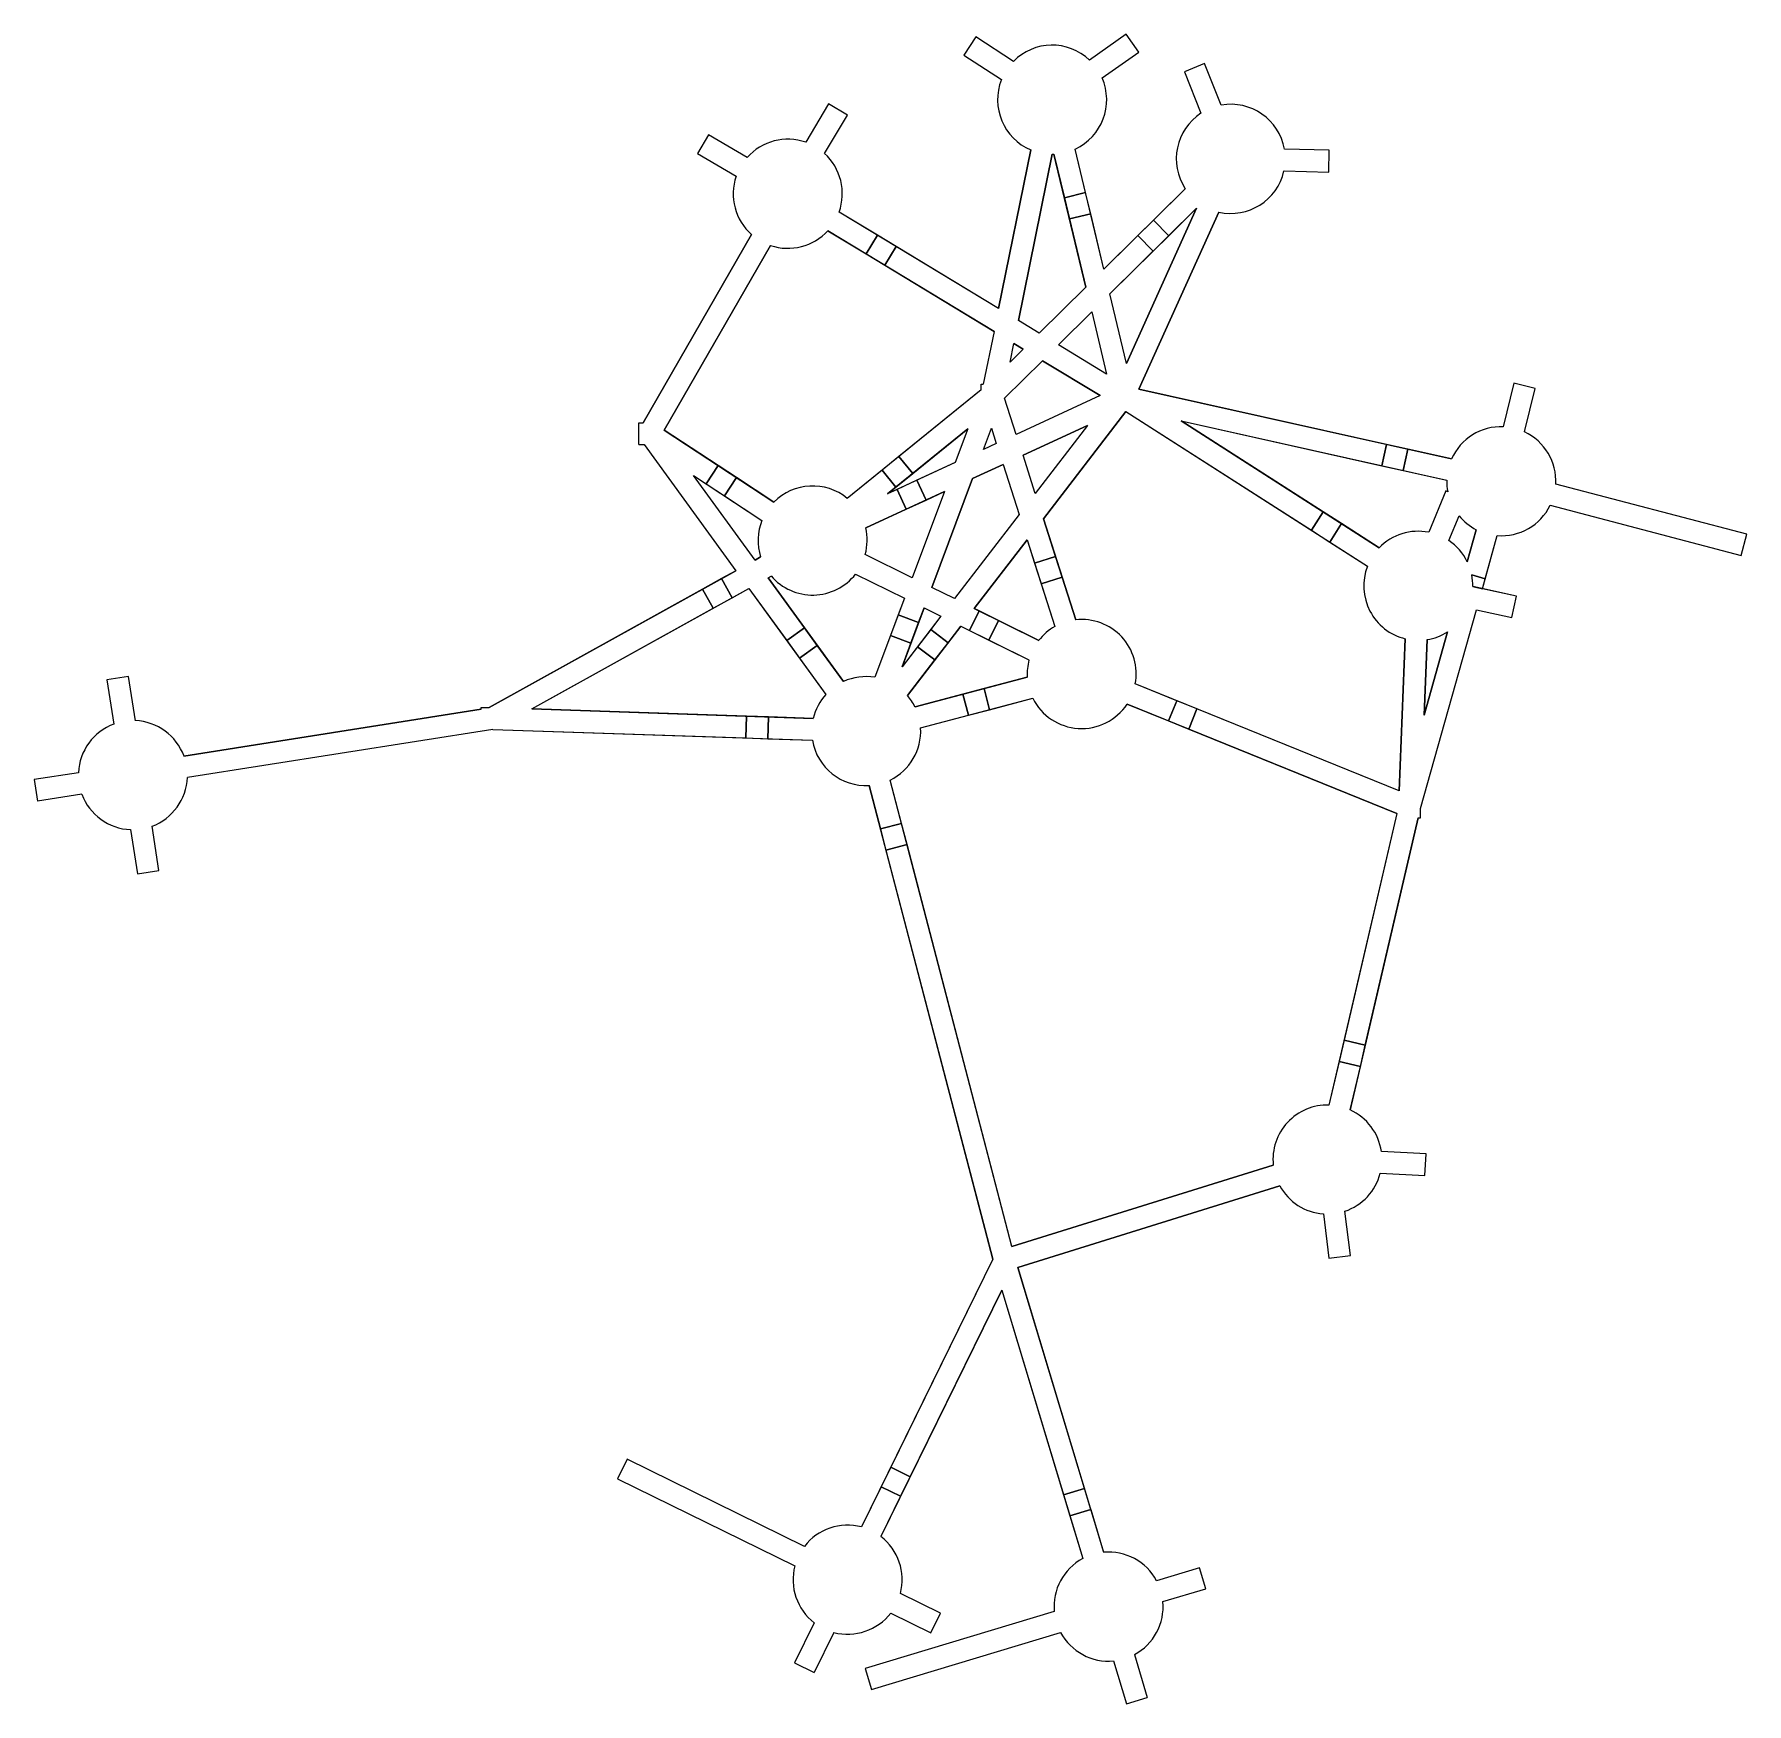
# Model space of a CAD drawing. Header units: metres. Extents: x -466 to 319, y -461 to 305.
import ezdxf

# ---------------------------------------------------------------- set-up
doc = ezdxf.new("R2010")
doc.units = ezdxf.units.M

msp = doc.modelspace()

# ---------------------------------------------------------------- linework, layer by layer
for p, q in [((-33.93, 303.43), (-39.4, 295.06)), ((-33.93, 303.43, 5), (-39.4, 295.06, 5)), ((-16.77, 292.21), (-33.93, 303.43)), ((-33.93, 303.43), (-33.93, 303.43, 5)), ((-16.77, 292.21, 5), (-33.93, 303.43, 5)), ((34.92, 304.63), (18.15, 292.83)), ((34.92, 304.63, 5), (18.15, 292.83, 5)), ((40.68, 296.46), (34.92, 304.63)), ((34.92, 304.63), (34.92, 304.63, 5)), ((40.68, 296.46, 5), (34.92, 304.63, 5)), ((-39.4, 295.06), (-22.23, 283.84)), ((-39.4, 295.06, 5), (-22.23, 283.84, 5)), ((-39.4, 295.06), (-39.4, 295.06, 5)), ((-16.77, 292.21, 5), (-16.77, 292.21)), ((18.15, 292.83, 5), (18.15, 292.83)), ((23.91, 284.65), (40.68, 296.46)), ((23.91, 284.65, 5), (40.68, 296.46, 5)), ((40.68, 296.46), (40.68, 296.46, 5)), ((70.93, 291.18), (61.64, 287.48)), ((70.93, 291.18, 5), (61.64, 287.48, 5)), ((78.51, 272.12), (70.93, 291.18)), ((70.93, 291.18), (70.93, 291.18, 5)), ((78.51, 272.12, 5), (70.93, 291.18, 5)), ((-22.23, 283.84, 5), (-22.23, 283.84)), ((23.91, 284.65, 5), (23.91, 284.65)), ((61.64, 287.48), (69.22, 268.43)), ((61.64, 287.48, 5), (69.22, 268.43, 5)), ((61.64, 287.48), (61.64, 287.48, 5)), ((-101.45, 272.74), (-111.94, 255.12)), ((-101.45, 272.74, 5), (-111.94, 255.12, 5)), ((-103.35, 250.01), (-92.86, 267.62)), ((-103.35, 250.01, 5), (-92.86, 267.62, 5)), ((-92.86, 267.62), (-101.45, 272.74)), ((-101.45, 272.74), (-101.45, 272.74, 5)), ((-92.86, 267.62, 5), (-101.45, 272.74, 5)), ((-92.86, 267.62), (-92.86, 267.62, 5)), ((69.22, 268.43, 5), (69.22, 268.43)), ((78.51, 272.12, 5), (78.51, 272.12)), ((-156.48, 258.57), (-161.53, 249.94)), ((-156.48, 258.57, 5), (-161.53, 249.94, 5)), ((-138.78, 248.21), (-156.48, 258.57)), ((-156.48, 258.57), (-156.48, 258.57, 5)), ((-138.78, 248.21, 5), (-156.48, 258.57, 5)), ((-111.94, 255.12, 5), (-111.94, 255.12)), ((-8.76, 251.62), (-23.52, 178.87)), ((-23.52, 178.87, 5), (-8.76, 251.62, 5)), ((-8.76, 251.62, 5), (-8.76, 251.62)), ((24.75, 196.99), (11.58, 251.98)), ((11.58, 251.98, 5), (11.58, 251.98)), ((16.36, 232.04, 5), (11.58, 251.98, 5)), ((128.03, 251.49), (107.53, 251.96)), ((107.53, 251.96, 5), (107.53, 251.96)), ((128.03, 251.49, 5), (107.53, 251.96, 5)), ((127.8, 241.49), (128.03, 251.49)), ((127.8, 241.49, 5), (128.03, 251.49, 5)), ((128.03, 251.49), (128.03, 251.49, 5)), ((-161.53, 249.94), (-143.84, 239.58)), ((-161.53, 249.94, 5), (-143.84, 239.58, 5)), ((-161.53, 249.94), (-161.53, 249.94, 5)), ((-138.78, 248.21, 5), (-138.78, 248.21)), ((-103.35, 250.01, 5), (-103.35, 250.01)), ((1.04, 249.63), (-14.43, 173.37)), ((-14.43, 173.37, 5), (1.04, 249.63, 5)), ((1.04, 249.63, 5), (1.04, 249.63)), ((16.44, 188.76), (1.85, 249.65)), ((1.85, 249.65, 5), (6.63, 229.71, 5)), ((1.85, 249.65, 5), (1.85, 249.65)), ((-143.84, 239.58, 5), (-143.84, 239.58)), ((107.3, 241.96), (127.8, 241.49)), ((107.3, 241.96, 5), (127.8, 241.49, 5)), ((107.3, 241.96, 5), (107.3, 241.96)), ((127.8, 241.49), (127.8, 241.49, 5)), ((6.63, 229.71, 5), (16.36, 232.04, 5)), ((16.36, 232.04, 2.5), (6.63, 229.71, 2.5)), ((6.63, 229.71, 2.5), (8.96, 219.98, 2.5)), ((6.63, 229.71, 2.5), (6.63, 229.71, 5)), ((16.36, 232.04, 2.5), (16.36, 232.04, 5)), ((18.69, 222.31, 2.5), (16.36, 232.04, 2.5)), ((24.75, 196.99), (62, 233.84)), ((62, 233.84, 5), (47.42, 219.42, 5)), ((62, 233.84, 5), (62, 233.84)), ((-23.52, 178.87), (-96.63, 223.11)), ((-96.63, 223.11, 5), (-96.63, 223.11)), ((-79.09, 212.49, 5), (-96.63, 223.11, 5)), ((18.69, 222.31, 5), (8.96, 219.98, 5)), ((8.96, 219.98, 2.5), (18.69, 222.31, 2.5)), ((8.96, 219.98, 5), (16.44, 188.76, 5)), ((8.96, 219.98, 2.5), (8.96, 219.98, 5)), ((18.69, 222.31, 2.5), (18.69, 222.31, 5)), ((24.75, 196.99, 5), (18.69, 222.31, 5)), ((27.48, 185.61), (67.25, 224.98)), ((67.25, 224.98), (35.1, 153.8)), ((35.1, 153.8, 5), (67.25, 224.98, 5)), ((77.4, 223.13), (40.73, 141.97)), ((40.73, 141.97, 5), (77.4, 223.13, 5)), ((54.45, 212.31, 5), (67.25, 224.98, 5)), ((67.25, 224.98, 5), (67.25, 224.98)), ((77.4, 223.13, 5), (77.4, 223.13)), ((-136.73, 212.79), (-186.39, 126.57)), ((-186.39, 126.57, 5), (-136.73, 212.79, 5)), ((-136.73, 212.79, 5), (-136.73, 212.79)), ((-25.63, 168.46), (-101.81, 214.56)), ((-101.81, 214.56, 5), (-84.26, 203.94, 5)), ((-101.81, 214.56, 5), (-101.81, 214.56)), ((-84.26, 203.94, 5), (-79.09, 212.49, 5)), ((-79.09, 212.49, 2.5), (-84.26, 203.94, 2.5)), ((-79.09, 212.49, 2.5), (-79.09, 212.49, 5)), ((-70.53, 207.32, 2.5), (-79.09, 212.49, 2.5)), ((40.31, 212.38, 5), (24.75, 196.99, 5)), ((47.42, 219.42, 2.5), (40.31, 212.38, 2.5)), ((40.31, 212.38, 2.5), (40.31, 212.38, 5)), ((47.35, 205.27, 5), (40.31, 212.38, 5)), ((40.31, 212.38, 2.5), (47.35, 205.27, 2.5)), ((47.35, 205.27, 2.5), (54.45, 212.31, 2.5)), ((47.42, 219.42, 2.5), (47.42, 219.42, 5)), ((47.42, 219.42, 5), (54.45, 212.31, 5)), ((54.45, 212.31, 2.5), (47.42, 219.42, 2.5)), ((54.45, 212.31, 2.5), (54.45, 212.31, 5)), ((-128.07, 207.8), (-176.81, 123.16)), ((-176.81, 123.16, 5), (-128.07, 207.8, 5)), ((-128.07, 207.8, 5), (-128.07, 207.8)), ((-70.53, 207.32, 5), (-75.71, 198.76, 5)), ((-75.71, 198.76, 2.5), (-70.53, 207.32, 2.5)), ((-70.53, 207.32, 2.5), (-70.53, 207.32, 5)), ((-23.52, 178.87, 5), (-70.53, 207.32, 5)), ((27.48, 185.61, 5), (47.35, 205.27, 5)), ((47.35, 205.27, 2.5), (47.35, 205.27, 5)), ((-84.26, 203.94, 2.5), (-84.26, 203.94, 5)), ((-84.26, 203.94, 2.5), (-75.71, 198.76, 2.5)), ((-75.71, 198.76, 5), (-25.63, 168.46, 5)), ((-75.71, 198.76, 2.5), (-75.71, 198.76, 5)), ((24.75, 196.99, 5), (24.75, 196.99)), ((-4.93, 167.61), (16.44, 188.76)), ((16.44, 188.76, 5), (-4.93, 167.61, 5)), ((16.44, 188.76), (16.44, 188.76, 5)), ((35.1, 153.8), (27.48, 185.61)), ((27.48, 185.61), (27.48, 185.61, 5)), ((35.1, 153.8, 5), (27.48, 185.61, 5)), ((-23.52, 178.87), (-23.52, 178.87, 5)), ((-4.93, 167.61), (-14.43, 173.37)), ((-14.43, 173.37, 5), (-14.43, 173.37)), ((-4.93, 167.61, 5), (-14.43, 173.37, 5)), ((3.9, 162.28), (19.17, 177.39)), ((3.9, 162.28, 5), (19.17, 177.39, 5)), ((19.17, 177.39), (25.99, 148.9)), ((19.17, 177.39, 5), (25.99, 148.9, 5)), ((19.17, 177.39, 5), (19.17, 177.39)), ((-25.63, 168.46), (-30.54, 144.28)), ((-25.63, 168.46, 5), (-30.54, 144.28, 5)), ((-25.63, 168.46, 5), (-25.63, 168.46)), ((-4.93, 167.61), (-4.93, 167.61, 5)), ((-18.28, 154.4), (-16.55, 162.96)), ((-18.28, 154.4, 5), (-16.55, 162.96, 5)), ((-12.25, 160.36), (-18.28, 154.4)), ((-12.25, 160.36, 5), (-18.28, 154.4, 5)), ((-12.25, 160.36), (-16.55, 162.96)), ((-16.55, 162.96), (-16.55, 162.96, 5)), ((-16.55, 162.96, 5), (-12.25, 160.36, 5)), ((-12.25, 160.36, 5), (-12.25, 160.36)), ((25.99, 148.9), (3.9, 162.28)), ((3.9, 162.28, 5), (3.9, 162.28)), ((25.99, 148.9, 5), (3.9, 162.28, 5)), ((-20.75, 137.88), (-3.43, 155.02)), ((-20.75, 137.88, 5), (-3.43, 155.02, 5)), ((-18.28, 154.4, 5), (-18.28, 154.4)), ((23.01, 139.02), (-3.43, 155.02)), ((-3.43, 155.02, 5), (23.01, 139.02, 5)), ((-3.43, 155.02), (-3.43, 155.02, 5)), ((35.1, 153.8), (35.1, 153.8, 5)), ((-31.45, 141.66), (-92.9, 91.89)), ((-31.45, 141.66, 5), (-69.19, 111.09, 5)), ((-31.45, 141.66), (-31.45, 144.28)), ((-31.45, 144.28), (-30.54, 144.28)), ((-31.45, 141.66, 5), (-31.45, 144.28, 5)), ((-31.45, 144.28), (-31.45, 144.28, 5)), ((-31.45, 144.28, 5), (-30.54, 144.28, 5)), ((-31.45, 141.66), (-31.45, 141.66, 5)), ((-30.54, 144.28), (-30.54, 144.28, 5)), ((25.99, 148.9), (25.99, 148.9, 5)), ((40.73, 141.97), (184.09, 109.98)), ((40.73, 141.97, 5), (40.73, 141.97)), ((154.31, 116.62, 5), (40.73, 141.97, 5)), ((212.65, 144.68), (207.82, 124.75)), ((212.65, 144.68, 5), (207.82, 124.75, 5)), ((222.37, 142.32), (212.65, 144.68)), ((212.65, 144.68), (212.65, 144.68, 5)), ((222.37, 142.32, 5), (212.65, 144.68, 5)), ((217.54, 122.39), (222.37, 142.32)), ((217.54, 122.39, 5), (222.37, 142.32, 5)), ((222.37, 142.32), (222.37, 142.32, 5)), ((-15.42, 121.25), (-20.75, 137.88)), ((-20.75, 137.88), (-20.75, 137.88, 5)), ((-15.42, 121.25, 5), (-20.75, 137.88, 5)), ((23.01, 139.02), (-15.42, 121.25)), ((23.01, 139.02, 5), (-15.42, 121.25, 5)), ((23.01, 139.02, 5), (23.01, 139.02)), ((-188.5, 126.57), (-186.39, 126.57)), ((-188.5, 116.57), (-188.5, 126.57)), ((-188.5, 126.57, 5), (-186.39, 126.57, 5)), ((-188.5, 126.57), (-188.5, 126.57, 5)), ((-188.5, 116.57, 5), (-188.5, 126.57, 5)), ((-186.39, 126.57), (-186.39, 126.57, 5)), ((34.81, 131.74), (-3.01, 82.58)), ((-3.01, 82.58, 5), (34.81, 131.74, 5)), ((34.81, 131.74), (145.53, 60.84)), ((34.81, 131.74), (34.81, 131.74, 5)), ((34.81, 131.74, 5), (119.84, 77.29, 5)), ((60.15, 127.39), (181.91, 100.22)), ((60.15, 127.39), (150.92, 69.26)), ((60.15, 127.39, 5), (152.13, 106.86, 5)), ((60.15, 127.39, 5), (60.15, 127.39)), ((125.24, 85.71, 5), (60.15, 127.39, 5)), ((-176.81, 123.16), (-126.53, 90.2)), ((-152.04, 106.92, 5), (-176.81, 123.16, 5)), ((-176.81, 123.16, 5), (-176.81, 123.16)), ((-37.59, 123.82), (-74.44, 93.97)), ((-62.9, 103.32, 5), (-37.59, 123.82, 5)), ((-37.59, 123.82), (-43.4, 108.32)), ((-37.59, 123.82, 5), (-43.4, 108.32, 5)), ((-37.59, 123.82, 5), (-37.59, 123.82)), ((-30.48, 114.29), (-26.82, 124.05)), ((-30.48, 114.29, 5), (-26.82, 124.05, 5)), ((-26.82, 124.05), (-24.57, 117.03)), ((-26.82, 124.05, 5), (-26.82, 124.05)), ((-26.82, 124.05, 5), (-24.57, 117.03, 5)), ((-15.42, 121.25, 5), (-15.42, 121.25)), ((17.28, 125.35), (-12.34, 111.66)), ((-12.34, 111.66, 5), (17.28, 125.35, 5)), ((17.28, 125.35), (-6.72, 94.15)), ((17.28, 125.35, 5), (-6.72, 94.15, 5)), ((17.28, 125.35, 5), (17.28, 125.35)), ((207.82, 124.75, 5), (207.82, 124.75)), ((217.54, 122.39, 5), (217.54, 122.39)), ((-188.5, 116.57), (-186.05, 116.57)), ((-188.5, 116.57), (-188.5, 116.57, 5)), ((-188.5, 116.57, 5), (-186.05, 116.57, 5)), ((-186.05, 116.57), (-143.96, 58.77)), ((-186.05, 116.57), (-186.05, 116.57, 5)), ((-186.05, 116.57, 5), (-143.96, 58.77, 5)), ((-69.19, 111.09, 2.5), (-76.96, 104.8, 2.5)), ((-69.19, 111.09, 2.5), (-69.19, 111.09, 5)), ((-69.19, 111.09, 5), (-62.9, 103.32, 5)), ((-62.9, 103.32, 2.5), (-69.19, 111.09, 2.5)), ((-24.57, 117.03), (-30.48, 114.29)), ((-24.57, 117.03, 5), (-30.48, 114.29, 5)), ((-30.48, 114.29, 5), (-30.48, 114.29)), ((-24.57, 117.03), (-24.57, 117.03, 5)), ((-6.72, 94.15), (-12.34, 111.66)), ((-12.34, 111.66), (-12.34, 111.66, 5)), ((-6.72, 94.15, 5), (-12.34, 111.66, 5)), ((152.13, 106.86, 5), (154.31, 116.62, 5)), ((154.31, 116.62, 2.5), (152.13, 106.86, 2.5)), ((154.31, 116.62, 2.5), (154.31, 116.62, 5)), ((164.07, 114.45, 2.5), (154.31, 116.62, 2.5)), ((161.89, 104.69, 2.5), (164.07, 114.45, 2.5)), ((164.07, 114.45, 5), (161.89, 104.69, 5)), ((164.07, 114.45, 2.5), (164.07, 114.45, 5)), ((184.09, 109.98, 5), (164.07, 114.45, 5)), ((184.09, 109.98, 5), (184.09, 109.98)), ((-135.16, 63.66), (-163.34, 102.37)), ((-163.34, 102.37), (-132.01, 81.83)), ((-163.34, 102.37), (-163.34, 102.37, 5)), ((-135.16, 63.66, 5), (-163.34, 102.37, 5)), ((-163.34, 102.37, 5), (-157.52, 98.56, 5)), ((-157.52, 98.56, 5), (-152.04, 106.92, 5)), ((-152.04, 106.92, 2.5), (-157.52, 98.56, 2.5)), ((-152.04, 106.92, 2.5), (-152.04, 106.92, 5)), ((-143.68, 101.44, 2.5), (-152.04, 106.92, 2.5)), ((-76.96, 104.8, 5), (-92.9, 91.89, 5)), ((-76.96, 104.8, 2.5), (-76.96, 104.8, 5)), ((-70.67, 97.03, 5), (-76.96, 104.8, 5)), ((-76.96, 104.8, 2.5), (-70.67, 97.03, 2.5)), ((-43.4, 108.32), (-74.44, 93.97)), ((-70.67, 97.03, 2.5), (-62.9, 103.32, 2.5)), ((-62.9, 103.32, 2.5), (-62.9, 103.32, 5)), ((-43.4, 108.32, 5), (-60.96, 100.2, 5)), ((-43.4, 108.32), (-43.4, 108.32, 5)), ((-21.49, 107.43), (-35.48, 100.97)), ((-35.48, 100.97, 5), (-21.49, 107.43, 5)), ((-21.49, 107.43), (-14.14, 84.52)), ((-21.49, 107.43, 5), (-21.49, 107.43)), ((-21.49, 107.43, 5), (-14.14, 84.52, 5)), ((152.13, 106.86, 2.5), (161.89, 104.69, 2.5)), ((152.13, 106.86, 2.5), (152.13, 106.86, 5)), ((161.89, 104.69, 5), (181.91, 100.22, 5)), ((161.89, 104.69, 2.5), (161.89, 104.69, 5)), ((-157.52, 98.56, 2.5), (-149.16, 93.08, 2.5)), ((-157.52, 98.56, 2.5), (-157.52, 98.56, 5)), ((-143.68, 101.44, 5), (-149.16, 93.08, 5)), ((-149.16, 93.08, 2.5), (-143.68, 101.44, 2.5)), ((-143.68, 101.44, 2.5), (-143.68, 101.44, 5)), ((-126.53, 90.2, 5), (-143.68, 101.44, 5)), ((-48.4, 94.99), (-84.45, 78.33)), ((-74.44, 93.97, 5), (-70.67, 97.03, 5)), ((-70.04, 96.01, 5), (-74.44, 93.97, 5)), ((-70.67, 97.03, 2.5), (-70.67, 97.03, 5)), ((-60.96, 100.2, 2.5), (-70.04, 96.01, 2.5)), ((-70.04, 96.01, 2.5), (-70.04, 96.01, 5)), ((-65.84, 86.93, 5), (-70.04, 96.01, 5)), ((-70.04, 96.01, 2.5), (-65.84, 86.93, 2.5)), ((-48.4, 94.99), (-63.18, 55.56)), ((-48.4, 94.99, 5), (-63.18, 55.56, 5)), ((-60.96, 100.2, 2.5), (-60.96, 100.2, 5)), ((-60.96, 100.2, 5), (-56.76, 91.13, 5)), ((-56.76, 91.13, 2.5), (-60.96, 100.2, 2.5)), ((-56.76, 91.13, 5), (-48.4, 94.99, 5)), ((-35.48, 100.97), (-54.18, 51.09)), ((-54.18, 51.09, 5), (-35.48, 100.97, 5)), ((-48.4, 94.99, 5), (-48.4, 94.99)), ((-35.48, 100.97), (-35.48, 100.97, 5)), ((181.47, 95.32), (173.62, 76.38)), ((181.47, 95.32, 5), (173.62, 76.38, 5)), ((182.37, 94.95), (181.47, 95.32)), ((181.47, 95.32), (181.47, 95.32, 5)), ((182.37, 94.95, 5), (181.47, 95.32, 5)), ((181.91, 100.22, 5), (181.91, 100.22)), ((182.37, 94.95, 5), (182.37, 94.95)), ((319.42, 75.45), (231.87, 98.39)), ((231.87, 98.39, 5), (231.87, 98.39)), ((319.42, 75.45, 5), (231.87, 98.39, 5)), ((-149.16, 93.08, 5), (-132.01, 81.83, 5)), ((-149.16, 93.08, 2.5), (-149.16, 93.08, 5)), ((-126.53, 90.2, 5), (-126.53, 90.2)), ((-92.9, 91.89, 5), (-92.9, 91.89)), ((-84.45, 78.33, 5), (-65.84, 86.93, 5)), ((-74.44, 93.97), (-74.44, 93.97, 5)), ((-65.84, 86.93, 2.5), (-56.76, 91.13, 2.5)), ((-65.84, 86.93, 2.5), (-65.84, 86.93, 5)), ((-56.76, 91.13, 2.5), (-56.76, 91.13, 5)), ((-6.72, 94.15, 5), (-6.72, 94.15)), ((229.33, 88.72), (316.88, 65.78)), ((229.33, 88.72, 5), (316.88, 65.78, 5)), ((229.33, 88.72, 5), (229.33, 88.72)), ((-132.01, 81.83, 5), (-132.01, 81.83)), ((-14.14, 84.52), (-43.81, 45.95)), ((-14.14, 84.52, 5), (-43.81, 45.95, 5)), ((-14.14, 84.52), (-14.14, 84.52, 5)), ((-3.01, 82.58), (11.84, 36.28)), ((-3.01, 82.58), (-3.01, 82.58, 5)), ((2.52, 65.32, 5), (-3.01, 82.58, 5)), ((119.84, 77.29, 5), (125.24, 85.71, 5)), ((125.24, 85.71, 2.5), (119.84, 77.29, 2.5)), ((125.24, 85.71, 2.5), (125.24, 85.71, 5)), ((133.66, 80.32, 2.5), (125.24, 85.71, 2.5)), ((133.66, 80.32, 5), (128.26, 71.9, 5)), ((128.26, 71.9, 2.5), (133.66, 80.32, 2.5)), ((133.66, 80.32, 2.5), (133.66, 80.32, 5)), ((150.92, 69.26, 5), (133.66, 80.32, 5)), ((182.85, 72.55), (187.57, 83.92)), ((182.85, 72.55, 5), (187.57, 83.92, 5)), ((187.57, 83.92, 5), (187.57, 83.92)), ((-84.45, 78.33, 5), (-84.45, 78.33)), ((-10.42, 72.94), (-34.67, 41.42)), ((-34.67, 41.42, 5), (-10.42, 72.94, 5)), ((-10.42, 72.94), (2.32, 33.22)), ((-10.42, 72.94, 5), (-7, 62.27, 5)), ((-10.42, 72.94, 5), (-10.42, 72.94)), ((119.84, 77.29, 2.5), (128.26, 71.9, 2.5)), ((119.84, 77.29, 2.5), (119.84, 77.29, 5)), ((128.26, 71.9, 5), (145.53, 60.84, 5)), ((128.26, 71.9, 2.5), (128.26, 71.9, 5)), ((173.62, 76.38, 5), (173.62, 76.38)), ((182.85, 72.55, 5), (182.85, 72.55)), ((191.31, 62.84), (195.45, 77.54)), ((195.45, 77.54, 5), (191.31, 62.84, 5)), ((195.45, 77.54, 5), (195.45, 77.54)), ((198.22, 50.51), (205.07, 74.83)), ((199.51, 55.1, 5), (205.07, 74.83, 5)), ((205.07, 74.83, 5), (205.07, 74.83)), ((316.88, 65.78), (319.42, 75.45)), ((316.88, 65.78, 5), (319.42, 75.45, 5)), ((319.42, 75.45), (319.42, 75.45, 5)), ((-135.16, 63.66), (-132.63, 65.07)), ((-132.63, 65.07, 5), (-135.16, 63.66, 5)), ((-135.16, 63.66, 5), (-135.16, 63.66)), ((-132.63, 65.07, 5), (-132.63, 65.07)), ((-63.18, 55.56), (-84.62, 66.18)), ((-84.62, 66.18, 5), (-84.62, 66.18)), ((-63.18, 55.56, 5), (-84.62, 66.18, 5)), ((-7, 62.27, 5), (2.52, 65.32, 5)), ((2.52, 65.32, 2.5), (-7, 62.27, 2.5)), ((2.52, 65.32, 2.5), (2.52, 65.32, 5)), ((5.58, 55.8, 2.5), (2.52, 65.32, 2.5)), ((150.92, 69.26, 5), (150.92, 69.26)), ((191.31, 62.84, 5), (191.31, 62.84)), ((316.88, 65.78), (316.88, 65.78, 5)), ((-256.98, -3.98), (-143.96, 58.77)), ((-150.55, 55.11, 2.5), (-159.3, 50.26, 2.5)), ((-143.96, 58.77, 5), (-150.55, 55.11, 5)), ((-150.55, 55.11, 2.5), (-150.55, 55.11, 5)), ((-150.55, 55.11, 5), (-145.7, 46.37, 5)), ((-145.7, 46.37, 2.5), (-150.55, 55.11, 2.5)), ((-143.96, 58.77), (-143.96, 58.77, 5)), ((-129.22, 55.52), (-127.77, 56.32)), ((-129.22, 55.52, 5), (-127.77, 56.32, 5)), ((-129.22, 55.52), (-94.59, 7.96)), ((-129.22, 55.52), (-129.22, 55.52, 5)), ((-112.55, 32.62, 5), (-129.22, 55.52, 5)), ((-127.77, 56.32, 5), (-127.77, 56.32)), ((-89.06, 57.23), (-66.71, 46.14)), ((-89.06, 57.23, 5), (-66.71, 46.14, 5)), ((-89.06, 57.23, 5), (-89.06, 57.23)), ((-63.18, 55.56, 5), (-63.18, 55.56)), ((-7, 62.27, 2.5), (-3.94, 52.75, 2.5)), ((-7, 62.27, 2.5), (-7, 62.27, 5)), ((5.58, 55.8, 5), (-3.94, 52.75, 5)), ((-3.94, 52.75, 2.5), (5.58, 55.8, 2.5)), ((5.58, 55.8, 2.5), (5.58, 55.8, 5)), ((11.84, 36.28, 5), (5.58, 55.8, 5)), ((145.53, 60.84, 5), (145.53, 60.84)), ((193.35, 56.83, 5), (199.51, 55.1, 5)), ((193.35, 56.83, 5), (193.35, 56.83, 2.5)), ((199.51, 55.1, 2.5), (193.35, 56.83, 2.5)), ((198.22, 50.51, 2.5), (199.51, 55.1, 2.5)), ((199.51, 55.1, 2.5), (199.51, 55.1, 5)), ((-159.3, 50.26, 5), (-256.98, -3.98, 5)), ((-237.49, -4.59), (-138.03, 50.63)), ((-159.3, 50.26, 2.5), (-159.3, 50.26, 5)), ((-154.44, 41.52, 5), (-159.3, 50.26, 5)), ((-159.3, 50.26, 2.5), (-154.44, 41.52, 2.5)), ((-145.7, 46.37, 5), (-138.03, 50.63, 5)), ((-138.03, 50.63), (-102.68, 2.07)), ((-138.03, 50.63, 5), (-120.63, 26.73, 5)), ((-138.03, 50.63, 5), (-138.03, 50.63)), ((-43.81, 45.95), (-54.18, 51.09)), ((-54.18, 51.09), (-54.18, 51.09, 5)), ((-43.81, 45.95, 5), (-54.18, 51.09, 5)), ((-3.94, 52.75, 5), (2.32, 33.22, 5)), ((-3.94, 52.75, 2.5), (-3.94, 52.75, 5)), ((193.85, 51.47, 2.5), (198.22, 50.51, 2.5)), ((193.85, 51.47, 5), (193.85, 51.47, 2.5)), ((213.88, 47.07, 5), (193.85, 51.47, 5)), ((213.88, 47.07), (198.22, 50.51)), ((198.22, 50.51), (198.22, 50.51, 2.5)), ((-237.49, -4.59, 5), (-154.44, 41.52, 5)), ((-154.44, 41.52, 2.5), (-145.7, 46.37, 2.5)), ((-154.44, 41.52, 2.5), (-154.44, 41.52, 5)), ((-145.7, 46.37, 2.5), (-145.7, 46.37, 5)), ((-66.71, 46.14), (-80.3, 9.91)), ((-66.71, 46.14, 5), (-69.59, 38.47, 5)), ((-57.71, 41.68), (-67.8, 14.76)), ((-66.71, 46.14), (-66.71, 46.14, 5)), ((-60.23, 34.96, 5), (-57.71, 41.68, 5)), ((-57.71, 41.68), (-50.02, 37.87)), ((-57.71, 41.68, 5), (-57.71, 41.68)), ((-57.71, 41.68, 5), (-50.02, 37.87, 5)), ((-43.81, 45.95, 5), (-43.81, 45.95)), ((-36.93, 31.38, 5), (-32.49, 40.34, 5)), ((-32.49, 40.34, 2.5), (-36.93, 31.38, 2.5)), ((-34.67, 41.42), (-5.16, 26.78)), ((-34.67, 41.42), (-34.67, 41.42, 5)), ((-32.49, 40.34, 5), (-34.67, 41.42, 5)), ((-32.49, 40.34, 2.5), (-32.49, 40.34, 5)), ((-23.53, 35.89, 2.5), (-32.49, 40.34, 2.5)), ((169.85, -50.2), (195.5, 40.87)), ((169.85, -50.2, 5), (195.5, 40.87, 5)), ((195.5, 40.87), (211.74, 37.3)), ((195.5, 40.87, 5), (211.74, 37.3, 5)), ((195.5, 40.87, 5), (195.5, 40.87)), ((211.74, 37.3), (213.88, 47.07)), ((211.74, 37.3, 5), (213.88, 47.07, 5)), ((213.88, 47.07), (213.88, 47.07, 5)), ((-120.63, 26.73, 5), (-112.55, 32.62, 5)), ((-112.55, 32.62, 2.5), (-120.63, 26.73, 2.5)), ((-112.55, 32.62, 2.5), (-112.55, 32.62, 5)), ((-106.66, 24.54, 2.5), (-112.55, 32.62, 2.5)), ((-69.59, 38.47, 2.5), (-73.1, 29.11, 2.5)), ((-69.59, 38.47, 2.5), (-69.59, 38.47, 5)), ((-69.59, 38.47, 5), (-60.23, 34.96, 5)), ((-60.23, 34.96, 2.5), (-69.59, 38.47, 2.5)), ((-50.02, 37.87), (-67.8, 14.76)), ((-40.89, 33.34), (-65.32, 1.58)), ((-63.74, 25.6, 2.5), (-60.23, 34.96, 2.5)), ((-54.64, 31.86, 2.5), (-60.74, 23.93, 2.5)), ((-60.23, 34.96, 2.5), (-60.23, 34.96, 5)), ((-50.02, 37.87, 5), (-54.64, 31.86, 5)), ((-54.64, 31.86, 2.5), (-54.64, 31.86, 5)), ((-54.64, 31.86, 5), (-46.72, 25.76, 5)), ((-46.72, 25.76, 2.5), (-54.64, 31.86, 2.5)), ((-50.02, 37.87), (-50.02, 37.87, 5)), ((-46.72, 25.76, 5), (-40.89, 33.34, 5)), ((-40.89, 33.34), (-9.6, 17.83)), ((-40.89, 33.34, 5), (-36.93, 31.38, 5)), ((-40.89, 33.34, 5), (-40.89, 33.34)), ((-23.53, 35.89, 5), (-27.97, 26.93, 5)), ((-27.97, 26.93, 2.5), (-23.53, 35.89, 2.5)), ((-23.53, 35.89, 2.5), (-23.53, 35.89, 5)), ((-5.16, 26.78, 5), (-23.53, 35.89, 5)), ((2.32, 33.22, 5), (2.32, 33.22)), ((11.84, 36.28, 5), (11.84, 36.28)), ((211.74, 37.3), (211.74, 37.3, 5)), ((-120.63, 26.73, 2.5), (-114.75, 18.65, 2.5)), ((-120.63, 26.73, 2.5), (-120.63, 26.73, 5)), ((-106.66, 24.54, 5), (-114.75, 18.65, 5)), ((-114.75, 18.65, 2.5), (-106.66, 24.54, 2.5)), ((-106.66, 24.54, 2.5), (-106.66, 24.54, 5)), ((-94.59, 7.96, 5), (-106.66, 24.54, 5)), ((-73.1, 29.11, 5), (-80.3, 9.91, 5)), ((-73.1, 29.11, 2.5), (-73.1, 29.11, 5)), ((-63.74, 25.6, 5), (-73.1, 29.11, 5)), ((-73.1, 29.11, 2.5), (-63.74, 25.6, 2.5)), ((-67.8, 14.76, 5), (-63.74, 25.6, 5)), ((-60.74, 23.93, 5), (-67.8, 14.76, 5)), ((-63.74, 25.6, 2.5), (-63.74, 25.6, 5)), ((-60.74, 23.93, 2.5), (-60.74, 23.93, 5)), ((-52.82, 17.84, 5), (-60.74, 23.93, 5)), ((-60.74, 23.93, 2.5), (-52.82, 17.84, 2.5)), ((-52.82, 17.84, 2.5), (-46.72, 25.76, 2.5)), ((-46.72, 25.76, 2.5), (-46.72, 25.76, 5)), ((-36.93, 31.38, 2.5), (-27.97, 26.93, 2.5)), ((-36.93, 31.38, 2.5), (-36.93, 31.38, 5)), ((-27.97, 26.93, 5), (-9.6, 17.83, 5)), ((-27.97, 26.93, 2.5), (-27.97, 26.93, 5)), ((-5.16, 26.78, 5), (-5.16, 26.78)), ((162.89, 27.56), (160.13, -42.2)), ((160.13, -42.2, 5), (162.89, 27.56, 5)), ((162.89, 27.56, 5), (162.89, 27.56)), ((171.52, -7.39), (182.26, 30.74)), ((182.26, 30.74, 5), (171.52, -7.39, 5)), ((172.88, 27.17), (171.52, -7.39)), ((171.52, -7.39, 5), (172.88, 27.17, 5)), ((172.88, 27.17, 5), (172.88, 27.17)), ((182.26, 30.74, 5), (182.26, 30.74)), ((-114.75, 18.65, 5), (-102.68, 2.07, 5)), ((-114.75, 18.65, 2.5), (-114.75, 18.65, 5)), ((-65.32, 1.58, 5), (-52.82, 17.84, 5)), ((-52.82, 17.84, 2.5), (-52.82, 17.84, 5)), ((-9.6, 17.83, 5), (-9.6, 17.83)), ((-422.42, 10.28), (-432.29, 8.72)), ((-422.42, 10.28, 5), (-432.29, 8.72, 5)), ((-432.29, 8.72), (-429.1, -11.53)), ((-432.29, 8.72), (-432.29, 8.72, 5)), ((-432.29, 8.72, 5), (-429.1, -11.53, 5)), ((-419.22, -9.98), (-422.42, 10.28)), ((-422.42, 10.28), (-422.42, 10.28, 5)), ((-419.22, -9.98, 5), (-422.42, 10.28, 5)), ((-94.59, 7.96, 5), (-94.59, 7.96)), ((-80.3, 9.91, 5), (-80.3, 9.91)), ((-67.8, 14.76), (-67.8, 14.76, 5)), ((-61.82, -3.67), (-10.39, 9.98)), ((-10.39, 9.98, 5), (-30.21, 4.72, 5)), ((-10.39, 9.98, 5), (-10.39, 9.98)), ((-102.68, 2.07, 5), (-102.68, 2.07)), ((-65.32, 1.58, 5), (-65.32, 1.58)), ((-39.88, 2.15, 5), (-61.82, -3.67, 5)), ((-59.26, -13.33), (-7.83, 0.31)), ((-30.21, 4.72, 2.5), (-39.88, 2.15, 2.5)), ((-39.88, 2.15, 2.5), (-39.88, 2.15, 5)), ((-37.31, -7.51, 5), (-39.88, 2.15, 5)), ((-39.88, 2.15, 2.5), (-37.31, -7.51, 2.5)), ((-30.21, 4.72, 2.5), (-30.21, 4.72, 5)), ((-30.21, 4.72, 5), (-27.65, -4.95, 5)), ((-27.65, -4.95, 2.5), (-30.21, 4.72, 2.5)), ((-27.65, -4.95, 5), (-7.83, 0.31, 5)), ((-7.83, 0.31, 5), (-7.83, 0.31)), ((160.13, -42.2), (39.14, 6.85)), ((39.14, 6.85, 5), (39.14, 6.85)), ((58.15, -0.85, 5), (39.14, 6.85, 5)), ((-396.93, -26.2), (-260.69, -4.71)), ((-260.69, -4.71, 5), (-396.93, -26.2, 5)), ((-260.69, -3.98), (-256.98, -3.98)), ((-260.69, -4.71), (-260.69, -3.98)), ((-260.69, -3.98, 5), (-256.98, -3.98, 5)), ((-260.69, -3.98), (-260.69, -3.98, 5)), ((-260.69, -4.71, 5), (-260.69, -3.98, 5)), ((-260.69, -4.71), (-260.69, -4.71, 5)), ((-256.98, -3.98), (-256.98, -3.98, 5)), ((-237.49, -4.59), (-108.53, -8.96)), ((-237.49, -4.59), (-237.49, -4.59, 5)), ((-139.02, -7.93, 5), (-237.49, -4.59, 5)), ((-61.82, -3.67, 5), (-61.82, -3.67)), ((-59.26, -13.33, 5), (-37.31, -7.51, 5)), ((-37.31, -7.51, 2.5), (-27.65, -4.95, 2.5)), ((-37.31, -7.51, 2.5), (-37.31, -7.51, 5)), ((-27.65, -4.95, 2.5), (-27.65, -4.95, 5)), ((159.01, -52.53), (35.39, -2.41)), ((35.39, -2.41, 5), (35.39, -2.41)), ((35.39, -2.41, 5), (54.39, -10.12, 5)), ((54.39, -10.12, 5), (58.15, -0.85, 5)), ((58.15, -0.85, 2.5), (54.39, -10.12, 2.5)), ((58.15, -0.85, 2.5), (58.15, -0.85, 5)), ((67.41, -4.61, 2.5), (58.15, -0.85, 2.5)), ((67.41, -4.61, 5), (63.66, -13.87, 5)), ((63.66, -13.87, 2.5), (67.41, -4.61, 2.5)), ((67.41, -4.61, 2.5), (67.41, -4.61, 5)), ((160.13, -42.2, 5), (67.41, -4.61, 5)), ((171.52, -7.39, 5), (171.52, -7.39)), ((-429.1, -11.53, 5), (-429.1, -11.53)), ((-419.22, -9.98, 5), (-419.22, -9.98)), ((-255.38, -13.99), (-395.37, -36.07)), ((-255.38, -13.99, 5), (-395.37, -36.07, 5)), ((-255.38, -13.99), (-108.87, -18.95)), ((-255.38, -13.99), (-255.38, -13.99, 5)), ((-255.38, -13.99, 5), (-139.35, -17.92, 5)), ((-139.35, -17.92, 5), (-139.02, -7.93, 5)), ((-139.02, -7.93, 2.5), (-139.35, -17.92, 2.5)), ((-139.02, -7.93, 2.5), (-139.02, -7.93, 5)), ((-129.02, -8.26, 2.5), (-139.02, -7.93, 2.5)), ((-129.02, -8.26, 5), (-129.36, -18.26, 5)), ((-129.36, -18.26, 2.5), (-129.02, -8.26, 2.5)), ((-129.02, -8.26, 2.5), (-129.02, -8.26, 5)), ((-108.53, -8.96, 5), (-129.02, -8.26, 5)), ((-108.53, -8.96, 5), (-108.53, -8.96)), ((-59.26, -13.33, 5), (-59.26, -13.33)), ((54.39, -10.12, 2.5), (63.66, -13.87, 2.5)), ((54.39, -10.12, 2.5), (54.39, -10.12, 5)), ((63.66, -13.87, 5), (159.01, -52.53, 5)), ((63.66, -13.87, 2.5), (63.66, -13.87, 5)), ((-139.35, -17.92, 2.5), (-129.36, -18.26, 2.5)), ((-139.35, -17.92, 2.5), (-139.35, -17.92, 5)), ((-129.36, -18.26, 5), (-108.87, -18.95, 5)), ((-129.36, -18.26, 2.5), (-129.36, -18.26, 5)), ((-108.87, -18.95, 5), (-108.87, -18.95)), ((-396.93, -26.2, 5), (-396.93, -26.2)), ((-445.32, -33.83), (-465.57, -37.02)), ((-445.32, -33.83, 5), (-465.57, -37.02, 5)), ((-465.57, -37.02), (-464.02, -46.9)), ((-465.57, -37.02), (-465.57, -37.02, 5)), ((-465.57, -37.02, 5), (-464.02, -46.9, 5)), ((-445.32, -33.83, 5), (-445.32, -33.83)), ((-395.37, -36.07, 5), (-395.37, -36.07)), ((-17.39, -250.98), (-73.19, -37.22)), ((-73.19, -37.22, 5), (-73.19, -37.22)), ((-68.01, -57.06, 5), (-73.19, -37.22, 5)), ((-443.76, -43.71), (-464.02, -46.9)), ((-443.76, -43.71, 5), (-464.02, -46.9, 5)), ((-464.02, -46.9), (-464.02, -46.9, 5)), ((-443.76, -43.71, 5), (-443.76, -43.71)), ((-26.21, -256.78), (-82.87, -39.75)), ((-82.87, -39.75, 5), (-82.87, -39.75)), ((-82.87, -39.75, 5), (-77.69, -59.59, 5)), ((160.13, -42.2), (160.13, -42.2, 5)), ((159.01, -52.53), (127.91, -186.15)), ((159.01, -52.53, 5), (134.83, -156.44, 5)), ((168.82, -54.5), (137.65, -188.42)), ((144.57, -158.71, 5), (168.82, -54.5, 5)), ((159.01, -52.53), (159.01, -52.53, 5)), ((168.82, -54.5), (169.85, -54.5)), ((168.82, -54.5, 5), (169.85, -54.5, 5)), ((168.82, -54.5, 5), (168.82, -54.5)), ((169.85, -54.5), (169.85, -50.2)), ((169.85, -50.2, 5), (169.85, -50.2)), ((169.85, -54.5, 5), (169.85, -50.2, 5)), ((169.85, -54.5), (169.85, -54.5, 5)), ((-421.47, -59.93), (-418.27, -80.18)), ((-421.47, -59.93, 5), (-421.47, -59.93)), ((-421.47, -59.93, 5), (-418.27, -80.18, 5)), ((-408.39, -78.62), (-411.59, -58.37)), ((-411.59, -58.37, 5), (-411.59, -58.37)), ((-408.39, -78.62, 5), (-411.59, -58.37, 5)), ((-77.69, -59.59, 5), (-68.01, -57.06, 5)), ((-68.01, -57.06, 2.5), (-77.69, -59.59, 2.5)), ((-77.69, -59.59, 2.5), (-75.16, -69.26, 2.5)), ((-77.69, -59.59, 2.5), (-77.69, -59.59, 5)), ((-68.01, -57.06, 2.5), (-68.01, -57.06, 5)), ((-65.49, -66.74, 2.5), (-68.01, -57.06, 2.5)), ((-65.49, -66.74, 5), (-75.16, -69.26, 5)), ((-75.16, -69.26, 2.5), (-65.49, -66.74, 2.5)), ((-75.16, -69.26, 5), (-26.21, -256.78, 5)), ((-75.16, -69.26, 2.5), (-75.16, -69.26, 5)), ((-65.49, -66.74, 2.5), (-65.49, -66.74, 5)), ((-17.39, -250.98, 5), (-65.49, -66.74, 5)), ((-418.27, -80.18), (-408.39, -78.62)), ((-418.27, -80.18, 5), (-408.39, -78.62, 5)), ((-418.27, -80.18), (-418.27, -80.18, 5)), ((-408.39, -78.62), (-408.39, -78.62, 5)), ((134.83, -156.44, 2.5), (132.56, -166.18, 2.5)), ((134.83, -156.44, 2.5), (134.83, -156.44, 5)), ((134.83, -156.44, 5), (144.57, -158.71, 5)), ((144.57, -158.71, 2.5), (134.83, -156.44, 2.5)), ((142.3, -168.45, 2.5), (144.57, -158.71, 2.5)), ((144.57, -158.71, 2.5), (144.57, -158.71, 5)), ((132.56, -166.18, 5), (127.91, -186.15, 5)), ((132.56, -166.18, 2.5), (132.56, -166.18, 5)), ((142.3, -168.45, 5), (132.56, -166.18, 5)), ((132.56, -166.18, 2.5), (142.3, -168.45, 2.5)), ((137.65, -188.42, 5), (142.3, -168.45, 5)), ((142.3, -168.45, 2.5), (142.3, -168.45, 5)), ((127.91, -186.15, 5), (127.91, -186.15)), ((137.65, -188.42, 5), (137.65, -188.42)), ((172.43, -208.48), (151.95, -207.42)), ((151.95, -207.42, 5), (151.95, -207.42)), ((172.43, -208.48, 5), (151.95, -207.42, 5)), ((171.91, -218.46), (172.43, -208.48)), ((171.91, -218.46, 5), (172.43, -208.48, 5)), ((172.43, -208.48), (172.43, -208.48, 5)), ((102.36, -213.66), (-17.39, -250.98)), ((-17.39, -250.98, 5), (102.36, -213.66, 5)), ((102.36, -213.66, 5), (102.36, -213.66)), ((151.44, -217.4), (171.91, -218.46)), ((151.44, -217.4, 5), (171.91, -218.46, 5)), ((151.44, -217.4, 5), (151.44, -217.4)), ((171.91, -218.46), (171.91, -218.46, 5)), ((105.33, -223.21), (-14.69, -260.62)), ((-14.69, -260.62, 5), (105.33, -223.21, 5)), ((105.33, -223.21, 5), (105.33, -223.21)), ((137.81, -255.17), (135.25, -234.82)), ((135.25, -234.82, 5), (135.25, -234.82)), ((137.81, -255.17, 5), (135.25, -234.82, 5)), ((125.33, -236.07), (127.89, -256.41)), ((125.33, -236.07, 5), (125.33, -236.07)), ((125.33, -236.07, 5), (127.89, -256.41, 5)), ((-17.39, -250.98), (-17.39, -250.98, 5)), ((-26.21, -256.78), (-86.44, -379.5)), ((-26.21, -256.78, 5), (-73, -352.12, 5)), ((-26.21, -256.78, 5), (-26.21, -256.78)), ((127.89, -256.41), (137.81, -255.17)), ((127.89, -256.41, 5), (137.81, -255.17, 5)), ((127.89, -256.41), (127.89, -256.41, 5)), ((137.81, -255.17), (137.81, -255.17, 5)), ((-14.69, -260.62), (24.62, -391.14)), ((15.82, -361.93, 5), (-14.69, -260.62, 5)), ((-14.69, -260.62, 5), (-14.69, -260.62)), ((-22.02, -270.94), (-77.46, -383.91)), ((-64.02, -356.52, 5), (-22.02, -270.94, 5)), ((-22.02, -270.94), (15.04, -394.03)), ((-22.02, -270.94, 5), (-22.02, -270.94)), ((-22.02, -270.94, 5), (6.25, -364.82, 5)), ((-193.77, -348.54), (-198.18, -357.52)), ((-193.77, -348.54, 5), (-198.18, -357.52, 5)), ((-112.52, -388.42), (-193.77, -348.54)), ((-193.77, -348.54), (-193.77, -348.54, 5)), ((-112.52, -388.42, 5), (-193.77, -348.54, 5)), ((-73, -352.12, 2.5), (-77.4, -361.1, 2.5)), ((-73, -352.12, 2.5), (-73, -352.12, 5)), ((-73, -352.12, 5), (-64.02, -356.52, 5)), ((-64.02, -356.52, 2.5), (-73, -352.12, 2.5)), ((-198.18, -357.52), (-116.93, -397.39)), ((-198.18, -357.52), (-198.18, -357.52, 5)), ((-198.18, -357.52, 5), (-116.93, -397.39, 5)), ((-68.42, -365.5, 2.5), (-64.02, -356.52, 2.5)), ((-64.02, -356.52, 2.5), (-64.02, -356.52, 5)), ((-77.4, -361.1, 5), (-86.44, -379.5, 5)), ((-68.42, -365.5, 5), (-77.46, -383.91, 5)), ((-77.4, -361.1, 2.5), (-77.4, -361.1, 5)), ((-68.42, -365.5, 5), (-77.4, -361.1, 5)), ((-77.4, -361.1, 2.5), (-68.42, -365.5, 2.5)), ((-68.42, -365.5, 2.5), (-68.42, -365.5, 5)), ((6.25, -364.82, 5), (15.82, -361.93, 5)), ((15.82, -361.93, 2.5), (6.25, -364.82, 2.5)), ((6.25, -364.82, 2.5), (9.13, -374.39, 2.5)), ((6.25, -364.82, 2.5), (6.25, -364.82, 5)), ((15.82, -361.93, 2.5), (15.82, -361.93, 5)), ((18.7, -371.51, 2.5), (15.82, -361.93, 2.5)), ((18.7, -371.51, 5), (9.13, -374.39, 5)), ((9.13, -374.39, 2.5), (18.7, -371.51, 2.5)), ((9.13, -374.39, 5), (15.04, -394.03, 5)), ((9.13, -374.39, 2.5), (9.13, -374.39, 5)), ((18.7, -371.51, 2.5), (18.7, -371.51, 5)), ((18.7, -371.51, 5), (24.62, -391.14, 5)), ((-86.44, -379.5, 5), (-86.44, -379.5)), ((-77.46, -383.91, 5), (-77.46, -383.91)), ((-112.52, -388.42, 5), (-112.52, -388.42)), ((24.62, -391.14, 5), (24.62, -391.14)), ((-116.93, -397.39, 5), (-116.93, -397.39)), ((15.04, -394.03, 5), (15.04, -394.03)), ((68.54, -398.28), (48.9, -404.19)), ((68.54, -398.28, 5), (48.9, -404.19, 5)), ((71.42, -407.85), (68.54, -398.28)), ((68.54, -398.28), (68.54, -398.28, 5)), ((71.42, -407.85, 5), (68.54, -398.28, 5)), ((48.9, -404.19, 5), (48.9, -404.19)), ((51.79, -413.76), (71.42, -407.85)), ((51.79, -413.76, 5), (71.42, -407.85, 5)), ((71.42, -407.85), (71.42, -407.85, 5)), ((-50.14, -419.03), (-68.55, -410)), ((-68.55, -410, 5), (-68.55, -410)), ((-50.14, -419.03, 5), (-68.55, -410, 5)), ((51.79, -413.76, 5), (51.79, -413.76)), ((-108.02, -423.48), (-117.05, -441.89)), ((-108.02, -423.48, 5), (-117.05, -441.89, 5)), ((-108.02, -423.48, 5), (-108.02, -423.48)), ((2, -418.31), (-84.67, -444.41)), ((2, -418.31, 5), (-84.67, -444.41, 5)), ((-72.95, -418.98), (-54.54, -428.01)), ((-72.95, -418.98, 5), (-72.95, -418.98)), ((-72.95, -418.98, 5), (-54.54, -428.01, 5)), ((-54.54, -428.01), (-50.14, -419.03)), ((-54.54, -428.01, 5), (-50.14, -419.03, 5)), ((-50.14, -419.03), (-50.14, -419.03, 5)), ((2, -418.31, 5), (2, -418.31)), ((-99.04, -427.89), (-108.07, -446.3)), ((-99.04, -427.89, 5), (-108.07, -446.3, 5)), ((-99.04, -427.89, 5), (-99.04, -427.89)), ((-81.78, -453.98), (4.88, -427.89)), ((-81.78, -453.98, 5), (4.88, -427.89, 5)), ((-54.54, -428.01), (-54.54, -428.01, 5)), ((4.88, -427.89, 5), (4.88, -427.89)), ((38.74, -438.05), (44.65, -457.69)), ((38.74, -438.05, 5), (44.65, -457.69, 5)), ((38.74, -438.05, 5), (38.74, -438.05)), ((-117.05, -441.89), (-108.07, -446.3)), ((-117.05, -441.89), (-117.05, -441.89, 5)), ((-117.05, -441.89, 5), (-108.07, -446.3, 5)), ((-108.07, -446.3), (-108.07, -446.3, 5)), ((-84.67, -444.41), (-81.78, -453.98)), ((-84.67, -444.41), (-84.67, -444.41, 5)), ((-84.67, -444.41, 5), (-81.78, -453.98, 5)), ((29.17, -440.93), (35.08, -460.57)), ((29.17, -440.93, 5), (29.17, -440.93)), ((29.17, -440.93, 5), (35.08, -460.57, 5)), ((-81.78, -453.98), (-81.78, -453.98, 5)), ((35.08, -460.57), (44.65, -457.69)), ((35.08, -460.57, 5), (44.65, -457.69, 5)), ((35.08, -460.57), (35.08, -460.57, 5)), ((44.65, -457.69), (44.65, -457.69, 5))]:
    msp.add_line(p, q)
for centre, start, end in [((1.01, 274.63), 46.69751, 135.30931), ((1.01, 274.63, 5), 46.69751, 135.30931), ((1.01, 274.63), 158.38323, 246.99503), ((1.01, 274.63, 5), 158.38323, 246.99503), ((1.01, 274.63), -64.9882, 23.6236), ((1.01, 274.63, 5), -64.9882, 23.6236), ((82.92, 247.52), 123.23409, 213.16386), ((82.92, 247.52, 5), 123.23409, 213.16386), ((82.92, 247.52), 10.2304, 100.16017), ((82.92, 247.52, 5), 10.2304, 100.16017), ((-120.17, 231.52), 70.76838, 138.108), ((-120.17, 231.52, 5), 70.76838, 138.108), ((-120.17, 231.52), -19.64516, 47.69446), ((-120.17, 231.52, 5), -19.64516, 47.69446), ((1.01, 274.63), 270.06894, 271.93788), ((1.01, 274.63, 5), 270.06894, 271.93788), ((-120.17, 231.52), 161.18191, 228.52153), ((-120.17, 231.52, 5), 161.18191, 228.52153), ((82.92, 247.52), 257.22671, 347.15648), ((82.92, 247.52, 5), 257.22671, 347.15648), ((-120.17, 231.52), 251.59545, 317.28092), ((-120.17, 231.52, 5), 251.59545, 317.28092), ((206.9, 99.77), 87.90576, 155.88402), ((206.9, 99.77, 5), 87.90576, 155.88402), ((206.9, 99.77), -3.14642, 64.83184), ((206.9, 99.77, 5), -3.14642, 64.83184), ((-108.79, 72.59), 50.54449, 135.21758), ((-108.79, 72.59, 5), 50.54449, 135.21758), ((206.9, 99.77), 178.95794, 191.10709), ((206.9, 99.77, 5), 178.95794, 191.10709), ((206.9, 99.77), 265.80141, 333.77967), ((206.9, 99.77, 5), 265.80141, 333.77967), ((-108.79, 72.59), 158.2915, 197.5044), ((-108.79, 72.59, 5), 158.2915, 197.5044), ((206.9, 99.77), 219.32857, 242.72749), ((206.9, 99.77, 5), 219.32857, 242.72749), ((-108.79, 72.59), -14.83751, 13.27258), ((-108.79, 72.59, 5), -14.83751, 13.27258), ((168.86, 51.84), 79.02491, 135.82812), ((168.86, 51.84, 5), 79.02491, 135.82812), ((168.86, 51.84), 26.10905, 55.95099), ((168.86, 51.84, 5), 26.10905, 55.95099), ((-108.79, 72.59), 220.57831, 322.08857), ((-108.79, 72.59, 5), 220.57831, 322.08857), ((168.86, 51.84), 158.90204, 256.19673), ((168.86, 51.84, 5), 158.90204, 256.19673), ((168.86, 51.84, 5), -0.85222, 11.51884), ((168.86, 51.84, 2.5), -0.85222, 11.51884), ((14.56, 11.42), 119.32367, 142.08857), ((14.56, 11.42, 5), 119.32367, 142.08857), ((14.56, 11.42), -10.53219, 96.24975), ((14.56, 11.42, 5), -10.53219, 96.24975), ((168.86, 51.84), 279.27065, 302.41984), ((168.86, 51.84, 5), 279.27065, 302.41984), ((14.56, 11.42), 165.16249, 183.32174), ((14.56, 11.42, 5), 165.16249, 183.32174), ((-84.22, -14.78), 80.9836, 114.52451), ((-84.22, -14.78, 5), 80.9836, 114.52451), ((-84.22, -14.78), 137.59843, 166.52495), ((-84.22, -14.78, 5), 137.59843, 166.52495), ((-84.22, -14.78), 26.39566, 40.89295), ((-84.22, -14.78, 5), 26.39566, 40.89295), ((14.56, 11.42), 206.39566, 326.39389), ((14.56, 11.42, 5), 206.39566, 326.39389), ((-420.34, -34.95), 110.50009, 177.42618), ((-420.34, -34.95, 5), 110.50009, 177.42618), ((-420.34, -34.95), 20.50009, 87.42618), ((-420.34, -34.95, 5), 20.50009, 87.42618), ((-84.22, -14.78), -63.83239, 3.32174), ((-84.22, -14.78, 5), -63.83239, 3.32174), ((-84.22, -14.78), 189.59887, 273.09369), ((-84.22, -14.78, 5), 189.59887, 273.09369), ((-420.34, -34.95), 290.50009, 357.42618), ((-420.34, -34.95, 5), 290.50009, 357.42618), ((-420.34, -34.95), 200.50009, 267.42618), ((-420.34, -34.95, 5), 200.50009, 267.42618), ((127.23, -211.14), 88.43717, 185.77497), ((127.23, -211.14, 5), 88.43717, 185.77497), ((127.23, -211.14), 8.57441, 65.36325), ((127.23, -211.14, 5), 8.57441, 65.36325), ((127.23, -211.14), 288.71165, 345.50049), ((127.23, -211.14, 5), 288.71165, 345.50049), ((127.23, -211.14), 208.84889, 265.63773), ((127.23, -211.14, 5), 208.84889, 265.63773), ((-92.74, -403.7), 75.3979, 142.32399), ((-92.74, -403.7, 5), 75.3979, 142.32399), ((-92.74, -403.7), -14.6021, 52.32399), ((-92.74, -403.7, 5), -14.6021, 52.32399), ((26.89, -416.04), 28.29506, 95.22114), ((26.89, -416.04, 5), 28.29506, 95.22114), ((-92.74, -403.7), 165.3979, 232.32399), ((-92.74, -403.7, 5), 165.3979, 232.32399), ((26.89, -416.04), 118.29506, 185.22114), ((26.89, -416.04, 5), 118.29506, 185.22114), ((26.89, -416.04), -61.70494, 5.22114), ((26.89, -416.04, 5), -61.70494, 5.22114), ((-92.74, -403.7), 255.3979, 322.32399), ((-92.74, -403.7, 5), 255.3979, 322.32399), ((26.89, -416.04), 208.29506, 275.22114), ((26.89, -416.04, 5), 208.29506, 275.22114)]:
    msp.add_arc(centre, 25, start, end)

doc.saveas('drawing.dxf')
